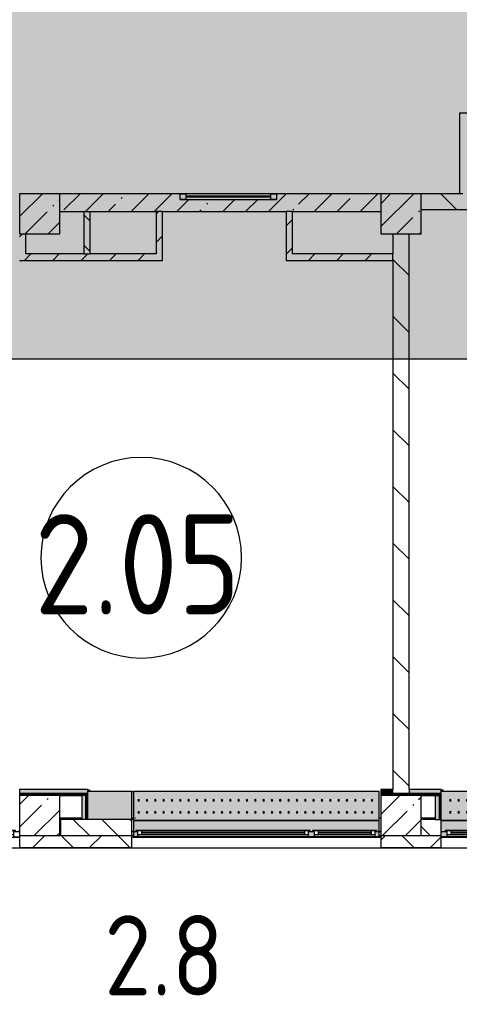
# Model space of a CAD drawing. Header units: millimetres. Extents: x 39815 to 261742, y -8553 to 29000.
# Drawn here: x 186642 to 192120, y -2093 to 10073 of the extents above; entities that cross this region are included whole.
import ezdxf

# ---------------------------------------------------------------- set-up
doc = ezdxf.new("R2010")
doc.units = ezdxf.units.MM
for name, color, linetype, lineweight in [('A-AREA-IDEN', 7, 'Continuous', 9), ('A-DETL', 7, 'Continuous', 5), ('A-GLAZ-2', 7, 'Continuous', 5), ('A-WALL-2', 7, 'Continuous', 9), ('A-WALL-4', 7, 'Continuous', 5), ('I-WALL-3', 7, 'Continuous', 5), ('S-COLS', 7, 'Continuous', 5), ('Знаки', 7, 'Continuous', 5)]:
    doc.layers.add(name, color=color, linetype=linetype, lineweight=lineweight)
doc.layers.add('A-DETL-GENF-2', color=7, linetype='Continuous', lineweight=9, true_color=0x4994b4, transparency=0.4)
for name, color, linetype, lineweight, true_color in [('A-FLOR-1', 7, 'Continuous', 5, 0xaaaaaa), ('A-FLOR-2', 7, 'Continuous', 5, 0x6f9cb0), ('A-GLAZ-3', 7, 'Continuous', 5, 0x2b586c), ('A-WALL-5', 7, 'Continuous', 9, 0x2b586c), ('G-ANNO-TEXT-1', 7, 'Continuous', 9, 0x3c3c3c), ('I-WALL-1', 7, 'Continuous', 5, 0xe7e7e7), ('I-WALL-2', 7, 'Continuous', 9, 0xe7e7e7), ('I-WALL-4', 7, 'Continuous', 5, 0x2b586c), ('I-WALL-5', 7, 'Continuous', 5, 0x787878), ('S-COLS-1', 7, 'Continuous', 5, 0x2b586c), ('Знаки-2', 7, 'Continuous', 5, 0xd7cfbf)]:
    doc.layers.add(name, color=color, linetype=linetype, lineweight=lineweight, true_color=true_color)
doc.styles.add('GOST Common_3', font='GOST_Common.ttf', dxfattribs={"width": 0.9, "height": 1250})
doc.styles.add('GOST Common_4', font='GOST_Common.ttf', dxfattribs={"width": 0.9, "height": 1000})
pattern_1 = [(45, (134731.94, 0), (-176.7767, 176.7767), [])]
pattern_2 = [(135, (134731.94, 0), (-353.5534, -353.5534), [])]
pattern_3 = [(135, (134731.94, 0), (-176.7767, -176.7767), [])]
pattern_4 = [(45, (134731.94, 0), (-530.33, 530.33), []), (135, (134731.94, 0), (-530.33, -530.33), [])]

# ---------------------------------------------------------------- blocks, each defined once
blk = doc.blocks.new('BSC_Колонна _Прямоугольная - 500х500-V98-Общий план 2 этажа с размещением фрагментов 2_8-2_11')
at = {"layer": 'S-COLS'}
h = blk.add_hatch(dxfattribs=at)
h.set_pattern_fill('FP_46', color=256, style=0, pattern_type=2)
h.set_pattern_definition([(45, (-52160, -7650), (-285.123, 285.123), []), (45, (-51874.88, -7650), (-285.123, 285.123), [504.031, -100.806, 16.764, -84.042])])
h.paths.add_polyline_path([(-250, -250), (250, -250), (250, 250), (-250, 250)])
at = {"layer": 'S-COLS-1'}
for p, q in [((250, 250), (-250, 250)), ((-250, 250), (-250, -250)), ((250, -250), (250, 250)), ((-250, -250), (250, -250))]:
    blk.add_line(p, q, dxfattribs=at)
blk = doc.blocks.new('BSC_Колонна _Прямоугольная - 500х500-V105-Общий план 2 этажа с размещением фрагментов 2_8-2_11')
at = {"layer": 'S-COLS'}
h = blk.add_hatch(dxfattribs=at)
h.set_pattern_fill('FP_53', color=256, style=0, pattern_type=2)
h.set_pattern_definition([(45, (-52160, -150), (-285.123, 285.123), []), (45, (-51874.88, -150), (-285.123, 285.123), [504.031, -100.806, 16.764, -84.042])])
h.paths.add_polyline_path([(-250, -250), (250, -250), (250, 250), (-250, 250), (-250, 6)])
for p, q in [((250, 250), (-250, 250)), ((-250, 250), (-250, -250)), ((250, -250), (250, 250)), ((-250, -250), (250, -250))]:
    blk.add_line(p, q, dxfattribs=at)
blk = doc.blocks.new('BSC_Колонна _Прямоугольная - 500х500-V128-Общий план 2 этажа с размещением фрагментов 2_8-2_11')
at = {"layer": 'S-COLS'}
h = blk.add_hatch(dxfattribs=at)
h.set_pattern_fill('FP_83', color=256, style=0, pattern_type=2)
h.set_pattern_definition([(45, (-56660, -150), (-285.123, 285.123), []), (45, (-56374.88, -150), (-285.123, 285.123), [504.031, -100.806, 16.764, -84.042])])
h.paths.add_polyline_path([(-33, -250), (250, -250), (250, 250), (-250, 250), (-250, -250)])
for p, q in [((250, 250), (-250, 250)), ((-250, 250), (-250, -250)), ((250, -250), (250, 250)), ((-250, -250), (250, -250))]:
    blk.add_line(p, q, dxfattribs=at)
blk = doc.blocks.new('BSC_Колонна _Прямоугольная - 500х500-V129-Общий план 2 этажа с размещением фрагментов 2_8-2_11')
at = {"layer": 'S-COLS'}
h = blk.add_hatch(dxfattribs=at)
h.set_pattern_fill('FP_84', color=256, style=0, pattern_type=2)
h.set_pattern_definition([(45, (-56660, -7650), (-285.123, 285.123), []), (45, (-56374.88, -7650), (-285.123, 285.123), [504.031, -100.806, 16.764, -84.042])])
h.paths.add_polyline_path([(-250, -250), (250, -250), (250, 250), (-250, 250)])
at = {"layer": 'S-COLS-1'}
for p, q in [((250, 250), (-250, 250)), ((-250, 250), (-250, -250)), ((250, -250), (250, 250)), ((-250, -250), (250, -250))]:
    blk.add_line(p, q, dxfattribs=at)
blk = doc.blocks.new('120_Окно_СКБ_1Ст - 120_Окно_СКБ_1Ст 900х2500_h_-20664874-Общий план 2 этажа с размещением фрагментов 2_8-2_11')
at = {"layer": 'A-GLAZ-2'}
for p, q in [((-450, -127), (-450, -57)), ((-450, -57), (-380, -57)), ((450, -57), (-450, -57)), ((-380, -57), (-380, -127)), ((380, -87), (-380, -87)), ((-380, -87), (-380, -127)), ((-330, -137), (-330, -87)), ((-330, -107), (330, -107)), ((330, -117), (-330, -117)), ((330, -137), (330, -87)), ((380, -127), (380, -57)), ((380, -57), (450, -57)), ((380, -127), (380, -87)), ((450, -57), (450, -127)), ((-380, -127), (-450, -127)), ((-450, -127), (-407, -127)), ((-380, -127), (-400, -127)), ((-400, -127), (-400, -137)), ((-400, -137), (400, -137)), ((400, -137), (-400, -137)), ((450, -127), (380, -127)), ((400, -127), (380, -127)), ((400, -137), (400, -127))]:
    blk.add_line(p, q, dxfattribs=at)
blk = doc.blocks.new('120_Окно_СКБ_2Ст - 120_Окно_СКБ_2Ст 3100х2500 _мал_ створка слева-2_-V137-Общий план 2 этажа с размещением фрагментов 2_8-2_11')
at = {"layer": 'A-GLAZ-2'}
for p, q in [((-1550, -127), (-1550, -57)), ((-1550, -57), (-1480, -57)), ((1550, -57), (-1550, -57)), ((-1480, -57), (-1480, -127)), ((-720, -87), (-1480, -87)), ((-1480, -87), (-1480, -127)), ((-1430, -137), (-1430, -87)), ((-1430, -107), (-770, -107)), ((-770, -117), (-1430, -117)), ((-770, -137), (-770, -87)), ((-720, -127), (-720, -57)), ((-720, -57), (-650, -57)), ((-720, -127), (-720, -87)), ((-650, -57), (-650, -127)), ((1480, -87), (-650, -87)), ((-650, -87), (-650, -127)), ((-600, -137), (-600, -87)), ((-600, -107), (1430, -107)), ((1430, -117), (-600, -117)), ((1430, -137), (1430, -87)), ((1480, -127), (1480, -57)), ((1480, -57), (1550, -57)), ((1480, -127), (1480, -87)), ((1550, -57), (1550, -127)), ((-1480, -127), (-1550, -127)), ((-1550, -127), (-1530, -127)), ((-1480, -127), (-1500, -127)), ((-1500, -127), (-1500, -137)), ((-1500, -137), (-700, -137)), ((-700, -137), (-1500, -137)), ((-650, -127), (-720, -127)), ((-700, -127), (-720, -127)), ((-700, -137), (-700, -127)), ((-650, -127), (-670, -127)), ((-670, -127), (-670, -137)), ((-670, -137), (1500, -137)), ((1500, -137), (-670, -137)), ((1550, -127), (1480, -127)), ((1500, -127), (1480, -127)), ((1500, -137), (1500, -127)), ((1530, -127), (1550, -127))]:
    blk.add_line(p, q, dxfattribs=at)
blk = doc.blocks.new('120_Окно_СКБ_2Ст - 120_Окно_СКБ_2Ст 3100х2500 _мал_ створка слева-2_-V138-Общий план 2 этажа с размещением фрагментов 2_8-2_11')
at = {"layer": 'A-GLAZ-2'}
for p, q in [((-1550, -127), (-1550, -57)), ((-1550, -57), (-1480, -57)), ((1550, -57), (-1550, -57)), ((-1480, -57), (-1480, -127)), ((-720, -87), (-1480, -87)), ((-1480, -87), (-1480, -127)), ((-1430, -137), (-1430, -87)), ((-1430, -107), (-770, -107)), ((-770, -117), (-1430, -117)), ((-770, -137), (-770, -87)), ((-720, -127), (-720, -57)), ((-720, -57), (-650, -57)), ((-720, -127), (-720, -87)), ((-650, -57), (-650, -127)), ((1480, -87), (-650, -87)), ((-650, -87), (-650, -127)), ((-600, -137), (-600, -87)), ((-600, -107), (1430, -107)), ((1430, -117), (-600, -117)), ((1430, -137), (1430, -87)), ((1480, -127), (1480, -57)), ((1480, -57), (1550, -57)), ((1480, -127), (1480, -87)), ((1550, -57), (1550, -127)), ((-1480, -127), (-1550, -127)), ((-1550, -127), (-1530, -127)), ((-1480, -127), (-1500, -127)), ((-1500, -127), (-1500, -137)), ((-1500, -137), (-700, -137)), ((-700, -137), (-1500, -137)), ((-650, -127), (-720, -127)), ((-700, -127), (-720, -127)), ((-700, -137), (-700, -127)), ((-650, -127), (-670, -127)), ((-670, -127), (-670, -137)), ((-670, -137), (1500, -137)), ((1500, -137), (-670, -137)), ((1550, -127), (1480, -127)), ((1500, -127), (1480, -127)), ((1500, -137), (1500, -127)), ((1530, -127), (1550, -127))]:
    blk.add_line(p, q, dxfattribs=at)
blk = doc.blocks.new('120_Окно_СКБ_1Ст - 120_Окно_СКБ_1Ст 400х1200 EI30-24228621-Общий план 2 этажа с размещением фрагментов 2_8-2_11')
at = {"layer": 'A-GLAZ-3'}
for p, q in [((-600, 40), (-600, 110)), ((-600, 110), (-530, 110)), ((600, 110), (-600, 110)), ((-530, 40), (-600, 40)), ((-600, 40), (600, 40)), ((-530, 110), (-530, 40)), ((530, 80), (-530, 80)), ((530, 70), (-530, 70)), ((530, 40), (530, 110)), ((530, 110), (600, 110)), ((600, 40), (530, 40)), ((600, 110), (600, 40))]:
    blk.add_line(p, q, dxfattribs=at)
blk = doc.blocks.new('Зашивка радиатора_ с перфорацией М6 - Зашивка радиатора_ с перфорацией М6-V275-Общий план 2 этажа с размещением фрагментов 2_8-2_11')
at = {"layer": 'Знаки-2'}
h = blk.add_hatch(color=256, dxfattribs=at)
h.paths.add_polyline_path([(502, 380), (-370, 380), (-370, 180), (2690, 180), (2690, 380), (510, 380)])
h.paths.add_polyline_path([(510, 358), (2640, 358), (2640, 318), (2660, 318), (2660, 308), (490, 308), (490, 318), (510, 318)])
h.paths.add_polyline_path([(-320, 358), (440, 358), (440, 318), (460, 318), (460, 308), (-340, 308), (-340, 318), (-320, 318)])
h = blk.add_hatch(color=256, dxfattribs=at)
h.paths.add_polyline_path([(2690, -180), (2635, -77), (2625, -79), (2618, -72), (2620, -63), (2630, -60), (2637, -67), (2679, -156)])
h.paths.add_polyline_path([(2690, 180), (-370, 180), (-370, -180), (2690, -180), (2690, 114)])
h.paths.add_polyline_path([(2690, 180), (2627, 70), (2619, 75), (2619, 85), (2627, 90), (2636, 85), (2637, 80), (2655, 114)])
h.paths.add_polyline_path([(1071, 90), (2532, 85), (2532, 75), (2524, 70), (2515, 75), (2515, 85), (2519, 89), (2429, 85), (2429, 75), (2420, 70), (2411, 75), (2411, 85), (2415, 89), (2325, 85), (2325, 75), (2316, 70), (2308, 75), (2308, 85), (2303, 89), (2221, 85), (2221, 75), (2212, 70), (2204, 75), (2204, 85), (2207, 89), (2117, 85), (2117, 75), (2109, 70), (2100, 75), (2100, 85), (2104, 89), (2014, 85), (2014, 75), (2005, 70), (1996, 75), (1996, 85), (2000, 89), (1910, 85), (1910, 75), (1901, 70), (1893, 75), (1893, 85), (1896, 89), (1806, 85), (1806, 75), (1797, 70), (1789, 75), (1789, 85), (1792, 89), (1702, 85), (1702, 75), (1694, 70), (1685, 75), (1685, 85), (1689, 89), (1599, 85), (1599, 75), (1590, 70), (1581, 75), (1581, 85), (1585, 89), (1495, 85), (1495, 75), (1486, 70), (1478, 75), (1478, 85), (1481, 89), (1391, 85), (1391, 75), (1382, 70), (1374, 75), (1374, 85), (1377, 89), (1287, 85), (1287, 75), (1279, 70), (1270, 75), (1270, 85), (1274, 89), (1184, 85), (1184, 75), (1175, 70), (1166, 75), (1166, 85), (1170, 89), (1080, 85), (1080, 75), (1071, 70), (1063, 75), (1063, 85), (1066, 89), (976, 85), (976, 75), (967, 70), (959, 75), (959, 85), (962, 89), (872, 85), (872, 75), (864, 70), (855, 75), (855, 85), (859, 89), (769, 85), (769, 75), (760, 70), (751, 75), (751, 85), (755, 89), (665, 85), (665, 75), (656, 70), (648, 75), (648, 85), (651, 89), (561, 85), (561, 75), (552, 70), (544, 75), (544, 85), (547, 89), (457, 85), (457, 75), (449, 70), (440, 75), (440, 85), (444, 89), (354, 85), (354, 75), (345, 70), (336, 75), (336, 85), (340, 89), (250, 85), (250, 75), (241, 70), (233, 75), (233, 85), (236, 89), (146, 85), (146, 75), (137, 70), (129, 75), (129, 85), (132, 89), (42, 85), (42, 75), (34, 70), (25, 75), (25, 85), (29, 89), (-61, 85), (-61, 75), (-70, 70), (-79, 75), (-79, 85), (-75, 89), (-165, 85), (-165, 75), (-174, 70), (-182, 75), (-182, 85), (-179, 89), (-269, 85), (-269, 75), (-278, 70), (-286, 75), (-286, 85), (-278, 90), (-275, 90), (1056, 90)])
h.paths.add_polyline_path([(2524, -60), (2532, -65), (2532, -75), (2524, -80), (2521, -79), (-286, -75), (-286, -65), (-278, -60), (-269, -65), (-269, -75), (-273, -78), (-182, -75), (-182, -65), (-174, -60), (-165, -65), (-165, -75), (-169, -78), (-79, -75), (-79, -65), (-70, -60), (-61, -65), (-61, -75), (-65, -78), (25, -75), (25, -65), (34, -60), (42, -65), (42, -75), (39, -78), (129, -75), (129, -65), (137, -60), (146, -65), (146, -75), (142, -78), (233, -75), (233, -65), (241, -60), (250, -65), (250, -75), (246, -78), (336, -75), (336, -65), (345, -60), (354, -65), (354, -75), (350, -78), (440, -75), (440, -65), (449, -60), (457, -65), (457, -75), (454, -78), (544, -75), (544, -65), (552, -60), (561, -65), (561, -75), (557, -78), (648, -75), (648, -65), (656, -60), (665, -65), (665, -75), (661, -78), (751, -75), (751, -65), (760, -60), (769, -65), (769, -75), (765, -78), (855, -75), (855, -65), (864, -60), (872, -65), (872, -75), (869, -78), (959, -75), (959, -65), (967, -60), (976, -65), (976, -75), (972, -78), (1063, -75), (1063, -65), (1071, -60), (1080, -65), (1080, -75), (1076, -78), (1166, -75), (1166, -65), (1175, -60), (1184, -65), (1184, -75), (1180, -78), (1270, -75), (1270, -65), (1279, -60), (1287, -65), (1287, -75), (1284, -78), (1374, -75), (1374, -65), (1382, -60), (1391, -65), (1391, -75), (1387, -78), (1478, -75), (1478, -65), (1486, -60), (1495, -65), (1495, -75), (1491, -78), (1581, -75), (1581, -65), (1590, -60), (1599, -65), (1599, -75), (1595, -78), (1685, -75), (1685, -65), (1694, -60), (1702, -65), (1702, -75), (1699, -78), (1789, -75), (1789, -65), (1797, -60), (1806, -65), (1806, -75), (1802, -78), (1893, -75), (1893, -65), (1901, -60), (1910, -65), (1910, -75), (1906, -78), (1996, -75), (1996, -65), (2005, -60), (2014, -65), (2014, -75), (2010, -78), (2100, -75), (2100, -65), (2109, -60), (2117, -65), (2117, -75), (2114, -78), (2204, -75), (2204, -65), (2212, -60), (2221, -65), (2221, -75), (2217, -78), (2308, -75), (2308, -65), (2316, -60), (2325, -65), (2325, -75), (2321, -78), (2411, -75), (2411, -65), (2420, -60), (2429, -65), (2429, -75), (2425, -78), (2515, -75), (2515, -65), (2521, -60)])
at = {"layer": 'Знаки'}
for p, q in [((2690, 380), (-370, 380)), ((-370, 380), (-370, 180)), ((2690, 180), (2690, 380)), ((-370, 180), (2690, 180)), ((2690, 180), (-370, 180)), ((-370, 180), (-370, -180)), ((2690, -180), (2690, 180)), ((-370, -180), (2690, -180))]:
    blk.add_line(p, q, dxfattribs=at)
for centre, start, end in [((-278, 80), 0, 180), ((-278, 80), 180, 360), ((-174, 80), 0, 180), ((-174, 80), 180, 0), ((-70, 80), 0, 180), ((-70, 80), 180, 0), ((34, 80), 0, 180), ((34, 80), 180, 360), ((137, 80), 0, 180), ((137, 80), 180, 0), ((241, 80), 0, 180), ((241, 80), 180, 0), ((345, 80), 0, 180), ((345, 80), 180, 0), ((449, 80), 0, 180), ((449, 80), 180, 0), ((552, 80), 0, 180), ((552, 80), 180, 360), ((656, 80), 0, 180), ((656, 80), 180, 0), ((760, 80), 0, 180), ((760, 80), 180, 0), ((864, 80), 0, 180), ((864, 80), 180, 0), ((967, 80), 0, 180), ((967, 80), 180, 0), ((1071, 80), 0, 180), ((1071, 80), 180, 0), ((1175, 80), 0, 180), ((1175, 80), 180, 0), ((1279, 80), 0, 180), ((1279, 80), 180, 0), ((1382, 80), 0, 180), ((1382, 80), 180, 0), ((1486, 80), 0, 180), ((1486, 80), 180, 360), ((1590, 80), 0, 180), ((1590, 80), 180, 0), ((1694, 80), 0, 180), ((1694, 80), 180, 360), ((1797, 80), 0, 180), ((1797, 80), 180, 0), ((1901, 80), 0, 180), ((1901, 80), 180, 0), ((2005, 80), 0, 180), ((2005, 80), 180, 0), ((2109, 80), 0, 180), ((2109, 80), 180, 360), ((2212, 80), 0, 180), ((2212, 80), 180, 0), ((2316, 80), 0, 180), ((2316, 80), 180, 360), ((2420, 80), 0, 180), ((2420, 80), 180, 0), ((2524, 80), 0, 180), ((2524, 80), 180, 360), ((2627, 80), 0, 180), ((2627, 80), 180, 360), ((-278, -70), 0, 180), ((-278, -70), 180, 0), ((-174, -70), 0, 180), ((-174, -70), 180, 0), ((-70, -70), 0, 180), ((-70, -70), 180, 0), ((34, -70), 0, 180), ((34, -70), 180, 0), ((137, -70), 0, 180), ((137, -70), 180, 0), ((241, -70), 0, 180), ((241, -70), 180, 0), ((345, -70), 0, 180), ((345, -70), 180, 0), ((449, -70), 0, 180), ((449, -70), 180, 0), ((552, -70), 0, 180), ((552, -70), 180, 0), ((656, -70), 0, 180), ((656, -70), 180, 0), ((760, -70), 0, 180), ((760, -70), 180, 0), ((864, -70), 0, 180), ((864, -70), 180, 0), ((967, -70), 0, 180), ((967, -70), 180, 0), ((1071, -70), 0, 180), ((1071, -70), 180, 0), ((1175, -70), 0, 180), ((1175, -70), 180, 0), ((1279, -70), 0, 180), ((1279, -70), 180, 0), ((1382, -70), 0, 180), ((1382, -70), 180, 0), ((1486, -70), 0, 180), ((1486, -70), 180, 0), ((1590, -70), 0, 180), ((1590, -70), 180, 0), ((1694, -70), 0, 180), ((1694, -70), 180, 0), ((1797, -70), 0, 180), ((1797, -70), 180, 0), ((1901, -70), 0, 180), ((1901, -70), 180, 0), ((2005, -70), 0, 180), ((2005, -70), 180, 0), ((2109, -70), 0, 180), ((2109, -70), 180, 0), ((2212, -70), 0, 180), ((2212, -70), 180, 0), ((2316, -70), 0, 180), ((2316, -70), 180, 0), ((2420, -70), 0, 180), ((2420, -70), 180, 0), ((2524, -70), 0, 180), ((2524, -70), 180, 0), ((2627, -70), 0, 180), ((2627, -70), 180, 0)]:
    blk.add_arc(centre, 10, start, end, dxfattribs=at)
blk = doc.blocks.new('Зашивка радиатора_ с перфорацией М1 - Зашивка радиатора_ с перфорацией М1-V281-Общий план 2 этажа с размещением фрагментов 2_8-2_11')
at = {"layer": 'Знаки-2'}
h = blk.add_hatch(color=256, dxfattribs=at)
h.paths.add_polyline_path([(427, 380), (-430, 380), (-430, 180), (427, 180), (427, 370)])
h.paths.add_polyline_path([(-148, 358), (357, 358), (357, 318), (377, 318), (377, 308), (-423, 308), (-423, 318), (-403, 318), (-403, 358)])
h = blk.add_hatch(color=256, dxfattribs=at)
h.paths.add_polyline_path([(-148, 180), (-430, 180), (-425, -180), (427, -177), (427, 180), (407, 180)])
h.paths.add_polyline_path([(-148, 90), (321, 85), (321, 75), (312, 70), (304, 75), (304, 85), (307, 89), (217, 85), (217, 75), (208, 70), (200, 75), (200, 85), (203, 89), (113, 85), (113, 75), (105, 70), (96, 75), (96, 85), (100, 89), (10, 85), (10, 75), (1, 70), (-8, 75), (-8, 85), (-9, 89), (-94, 85), (-94, 75), (-103, 70), (-111, 75), (-111, 85), (-108, 89), (-198, 85), (-198, 75), (-207, 70), (-215, 75), (-215, 85), (-212, 89), (-302, 85), (-302, 75), (-310, 70), (-319, 75), (-319, 85), (-310, 90), (-286, 90), (-207, 90)])
h.paths.add_polyline_path([(-310, -60), (-302, -65), (-302, -75), (-305, -78), (-215, -75), (-215, -65), (-207, -60), (-198, -65), (-198, -75), (-202, -78), (-111, -75), (-111, -65), (-103, -60), (-94, -65), (-94, -75), (-98, -78), (-8, -75), (-8, -65), (1, -60), (10, -65), (10, -75), (6, -78), (96, -75), (96, -65), (105, -60), (113, -65), (113, -75), (110, -78), (200, -75), (200, -65), (208, -60), (217, -65), (217, -75), (213, -78), (304, -75), (304, -65), (312, -60), (321, -65), (321, -75), (312, -80), (268, -79), (-319, -75), (-319, -65), (-313, -60)])
at = {"layer": 'Знаки'}
for p, q in [((427, 380), (-430, 380)), ((-430, 380), (-430, 180)), ((-430, 180), (427, 180)), ((427, 180), (-430, 180)), ((-430, 180), (-430, -180)), ((-430, -180), (427, -180))]:
    blk.add_line(p, q, dxfattribs=at)
for centre, start, end in [((-310, 80), 0, 180), ((-310, 80), 180, 0), ((-207, 80), 0, 180), ((-207, 80), 180, 360), ((-103, 80), 0, 180), ((-103, 80), 180, 0), ((1, 80), 0, 180), ((1, 80), 180, 0), ((105, 80), 0, 180), ((105, 80), 180, 360), ((208, 80), 0, 180), ((208, 80), 180, 0), ((312, 80), 0, 180), ((312, 80), 180, 0), ((-310, -70), 0, 180), ((-310, -70), 180, 0), ((-207, -70), 0, 180), ((-207, -70), 180, 0), ((-103, -70), 0, 180), ((-103, -70), 180, 0), ((1, -70), 0, 180), ((1, -70), 180, 0), ((105, -70), 0, 180), ((105, -70), 180, 0), ((208, -70), 0, 180), ((208, -70), 180, 0), ((312, -70), 0, 180), ((312, -70), 180, 0)]:
    blk.add_arc(centre, 10, start, end, dxfattribs=at)
blk = doc.blocks.new('Зашивка_ опоясывающая панель - Зашивка_ опоясывающая панель-V287-Общий план 2 этажа с размещением фрагментов 2_8-2_11')
at = {"layer": 'Знаки-2'}
blk.add_hatch(color=256, dxfattribs=at).paths.add_polyline_path([(-407, -160), (-407, 180), (-430, 180), (-430, -160)])
at = {"layer": 'Знаки'}
for p, q in [((-430, 180), (-406, 180)), ((-430, -160), (-407, -160))]:
    blk.add_line(p, q, dxfattribs=at)
blk = doc.blocks.new('Зашивка без перфорации М3 - М3_5-30986737-Общий план 2 этажа с размещением фрагментов 2_8-2_11')
at = {"layer": 'Знаки-2'}
blk.add_hatch(color=256, dxfattribs=at).paths.add_polyline_path([(117, 170), (-430, 170), (-430, -180), (117, -180), (117, -130)])
at = {"layer": 'Знаки'}
for p, q in [((-430, 170), (-430, -180)), ((-430, -180), (117, -180))]:
    blk.add_line(p, q, dxfattribs=at)
blk = doc.blocks.new('Марка_Помещения - Номер-25198446-Общий план 2 этажа с размещением фрагментов 2_8-2_11')
at = {"layer": 'A-AREA-IDEN'}
for start, end in [(360, 180), (180, 360)]:
    blk.add_arc((0, 0), 2.5, start, end, dxfattribs=at)

msp = doc.modelspace()

# ---------------------------------------------------------------- hatches: boundary and pattern name
at = {"layer": 'A-DETL-GENF-2'}
h = msp.add_hatch(color=256, dxfattribs=at)
h.paths.add_polyline_path([(252875.9, 5159), (254061.9, 5159), (254061.9, 10600), (246661.9, 10600), (246661.9, 5159), (250659, 5159)])
h.paths.add_polyline_path([(228941.9, 5180), (236341.9, 5180), (236341.9, 10600), (228941.9, 10600), (228941.9, 7180.3)])
h.paths.add_polyline_path([(193021.1, 5842), (200141.9, 5842), (200141.9, 11900), (176891.9, 11900), (176891.9, 5842), (190804.2, 5842)])
h.paths.add_polyline_path([(210755.8, 10900), (219211.9, 10900), (219211.9, 15650), (210211.9, 15650), (210211.9, 10900)])
at = {"layer": 'A-WALL-4'}
h = msp.add_hatch(dxfattribs=at)
h.set_pattern_fill('FP_71', color=256, style=0, pattern_type=2)
h.set_pattern_definition(pattern_3)
h.paths.add_polyline_path([(187151.9, -100), (188041.9, -100), (188041.9, 100), (187151.9, 100)])
h = msp.add_hatch(dxfattribs=at)
h.set_pattern_fill('FP_71', color=256, style=0, pattern_type=2)
h.set_pattern_definition(pattern_3)
h.paths.add_polyline_path([(193021.1, -100), (193541.9, -100), (193541.9, 100), (192791.9, 100), (192791.9, -100)])
h.paths.add_polyline_path([(191641.9, -100), (191891.9, -100), (191891.9, 100), (191641.9, 100)])
h = msp.add_hatch(dxfattribs=at)
h.set_pattern_fill('FP_61', color=256, style=0, pattern_type=2)
h.set_pattern_definition([(45, (134731.94, 0), (-353.5534, 353.5534), []), (135, (134731.94, 0), (-353.5534, -353.5534), [])])
h.paths.add_polyline_path([(210431.9, -250), (210431.9, -100), (206291.9, -100), (206291.9, -250), (210201.6, -250)])
h.paths.add_polyline_path([(204105.3, -250), (205391.9, -250), (205391.9, -100), (201791.9, -100), (201791.9, -250), (201888.5, -250)])
h.paths.add_polyline_path([(195641.9, -250), (196791.9, -250), (196791.9, -100), (195641.9, -100)])
h.paths.add_polyline_path([(193541.9, -250), (193541.9, -100), (192791.9, -100), (192791.9, -250), (193021.1, -250)])
h.paths.add_polyline_path([(199891.9, -250), (200891.9, -250), (200891.9, -100), (199891.9, -100)])
h.paths.add_polyline_path([(191641.9, -250), (191891.9, -250), (191891.9, -100), (191141.9, -100), (191141.9, -250), (191358.4, -250)])
h.paths.add_polyline_path([(188033.2, -250), (188041.9, -250), (188041.9, -100), (186641.9, -100), (186641.9, -250), (187479, -250)])
h.paths.add_polyline_path([(182491.1, -250), (183541.9, -250), (183541.9, -100), (182141.9, -100), (182141.9, -250)])
h.paths.add_polyline_path([(179720, -250), (180041.9, -250), (180041.9, -100), (179668.3, -100), (179668.3, -250)])
h.paths.add_polyline_path([(177503.2, -250), (178768.3, -250), (178768.3, -100), (177391.9, -100), (177391.9, -250)])
h.paths.add_polyline_path([(168601.9, -250), (168601.9, -100), (167741.9, -100), (167741.9, -250), (168081.6, -250)])
h.paths.add_polyline_path([(169501.9, -250), (170621.9, -250), (170621.9, -100), (169501.9, -100)])
h.paths.add_polyline_path([(165310.5, -250), (165641.9, -250), (165641.9, -100), (163941.7, -100), (163941.7, -250), (164756.3, -250)])
h.paths.add_polyline_path([(172721.9, -250), (174291.9, -250), (174291.9, -100), (172721.9, -100)])
h.paths.add_polyline_path([(150841.9, -250), (151991.9, -250), (151991.9, -100), (150841.9, -100)])
h.paths.add_polyline_path([(160876.8, -250), (161141.7, -250), (161141.7, -100), (159541.9, -100), (159541.9, -250), (160322.6, -250)])
h.paths.add_polyline_path([(152891.9, -250), (153541.9, -250), (153541.9, -100), (152891.9, -100)])
h.paths.add_polyline_path([(156341.9, -250), (157441.9, -250), (157441.9, -100), (156341.9, -100)])
h.paths.add_polyline_path([(137600, -250), (138461.9, -250), (138461.9, -100), (134471.9, -100), (134471.9, -250)])
h.paths.add_polyline_path([(147741.9, -250), (147741.9, -100), (146391.9, -100), (146391.9, -250), (147575.8, -250)])
h.paths.add_polyline_path([(143291.9, -250), (143291.9, -100), (139361.9, -100), (139361.9, -250), (143142.1, -250)])
at = {"layer": 'I-WALL-1'}
for points in [[(187466.9, 100), (187466.9, 400), (187416.9, 400), (187416.9, 100)], [(191291.9, 425), (191291.9, 475), (191141.9, 475), (191141.9, 425)]]:
    msp.add_hatch(color=256, dxfattribs=at).paths.add_polyline_path(points)
at = {"layer": 'I-WALL-2'}
for points in [[(186641.9, 425), (187491.9, 425), (187491.9, 475), (186641.9, 475), (186641.9, 426)], [(191879.4, 425), (191891.9, 425), (191891.9, 475), (191491.9, 475), (191491.9, 425), (191816.9, 425)], [(191866.9, 100), (191866.9, 400), (191816.9, 400), (191816.9, 100)]]:
    msp.add_hatch(color=256, dxfattribs=at).paths.add_polyline_path(points)
at = {"layer": 'I-WALL-3'}
h = msp.add_hatch(dxfattribs=at)
h.set_pattern_fill('FP_69', color=256, style=0, pattern_type=2)
h.set_pattern_definition([(45, (134731.94, 0), (-285.123, 285.123), []), (45, (135017.06, 0), (-285.123, 285.123), [504.031, -100.806, 16.764, -84.042])])
h.paths.add_polyline_path([(188421.9, 7680), (191141.9, 7680), (191141.9, 7900), (189841.9, 7900), (189841.9, 7830), (188641.9, 7830), (188641.9, 7900), (187141.9, 7900), (187141.9, 7680), (188341.9, 7680)])
h = msp.add_hatch(dxfattribs=at)
h.set_pattern_fill('FP_72', color=256, style=0, pattern_type=2)
h.set_pattern_definition(pattern_2)
h.paths.add_polyline_path([(195237.9, 7700), (195641.9, 7700), (195641.9, 7900), (194662.9, 7900), (194662.9, 7700)])
h.paths.add_polyline_path([(191912.7, 7700), (192162.9, 7700), (192162.9, 7900), (191641.9, 7900), (191641.9, 7700)])
h = msp.add_hatch(dxfattribs=at)
h.set_pattern_fill('FP_73', color=256, style=0, pattern_type=2)
h.set_pattern_definition(pattern_1)
h.paths.add_polyline_path([(188421.9, 7070), (188421.9, 7680), (188341.9, 7680), (188341.9, 7070)])
h = msp.add_hatch(dxfattribs=at)
h.set_pattern_fill('FP_73', color=256, style=0, pattern_type=2)
h.set_pattern_definition(pattern_1)
h.paths.add_polyline_path([(190041.9, 7070), (190041.9, 7680), (189961.9, 7680), (189961.9, 7070)])
h = msp.add_hatch(dxfattribs=at)
h.set_pattern_fill('FP_73', color=256, style=0, pattern_type=2)
h.set_pattern_definition(pattern_1)
h.paths.add_polyline_path([(186721.9, 7150), (186721.9, 7400), (186641.9, 7400), (186641.9, 7150)])
h = msp.add_hatch(dxfattribs=at)
h.set_pattern_fill('FP_72', color=256, style=0, pattern_type=2)
h.set_pattern_definition(pattern_2)
h.paths.add_polyline_path([(191329.2, 5842), (191491.9, 5842), (191491.9, 7400), (191291.9, 7400), (191291.9, 5842)])
h = msp.add_hatch(dxfattribs=at)
h.set_pattern_fill('FP_73', color=256, style=0, pattern_type=2)
h.set_pattern_definition(pattern_1)
h.paths.add_polyline_path([(188341.9, 7070), (188341.9, 7150), (186641.9, 7150), (186641.9, 7070)])
h = msp.add_hatch(dxfattribs=at)
h.set_pattern_fill('FP_73', color=256, style=0, pattern_type=2)
h.set_pattern_definition(pattern_1)
h.paths.add_polyline_path([(190990.4, 7070), (190990.4, 7150), (190041.9, 7150), (190041.9, 7070), (190804.2, 7070)])
h = msp.add_hatch(dxfattribs=at)
h.set_pattern_fill('FP_73', color=256, style=0, pattern_type=2)
h.set_pattern_definition(pattern_1)
h.paths.add_polyline_path([(191291.9, 7070), (191291.9, 7150), (190990.4, 7150), (190990.4, 7070)])
h = msp.add_hatch(dxfattribs=at)
h.set_pattern_fill('FP_72', color=256, style=0, pattern_type=2)
h.set_pattern_definition(pattern_2)
h.paths.add_polyline_path([(191291.9, 425), (191491.9, 425), (191491.9, 5842), (191291.9, 5842), (191291.9, 475)])
h = msp.add_hatch(dxfattribs=at)
h.set_pattern_fill('FP_176', color=256, style=0, pattern_type=2)
h.set_pattern_definition(pattern_4)
h.paths.add_polyline_path([(187479.4, 412.5), (187491.9, 412.5), (187491.9, 425), (186641.9, 425), (186647.7, 412.5), (187479, 412.5)])
h = msp.add_hatch(dxfattribs=at)
h.set_pattern_fill('FP_176', color=256, style=0, pattern_type=2)
h.set_pattern_definition(pattern_4)
h.paths.add_polyline_path([(186924.8, 400), (187479.4, 400), (187479, 412.5), (186641.9, 412.5), (186647.7, 400)])
h = msp.add_hatch(dxfattribs=at)
h.set_pattern_fill('FP_176', color=256, style=0, pattern_type=2)
h.set_pattern_definition(pattern_4)
h.paths.add_polyline_path([(187466.9, 100), (187479.4, 100), (187479, 400), (187466.9, 400)])
h = msp.add_hatch(dxfattribs=at)
h.set_pattern_fill('FP_176', color=256, style=0, pattern_type=2)
h.set_pattern_definition(pattern_4)
h.paths.add_polyline_path([(187479.4, 100), (187491.9, 100), (187491.9, 412.5), (187479.4, 412.5), (187479.4, 400)])
h = msp.add_hatch(dxfattribs=at)
h.set_pattern_fill('FP_176', color=256, style=0, pattern_type=2)
h.set_pattern_definition(pattern_4)
h.paths.add_polyline_path([(191141.9, 412.5), (191491.9, 412.5), (191491.9, 425), (191141.9, 425)])
h = msp.add_hatch(dxfattribs=at)
h.set_pattern_fill('FP_176', color=256, style=0, pattern_type=2)
h.set_pattern_definition(pattern_4)
h.paths.add_polyline_path([(191491.9, 400), (191491.9, 412.5), (191141.9, 412.5), (191141.9, 400), (191358.4, 400)])
h = msp.add_hatch(dxfattribs=at)
h.set_pattern_fill('FP_176', color=256, style=0, pattern_type=2)
h.set_pattern_definition(pattern_4)
h.paths.add_polyline_path([(191879.4, 412.5), (191879.4, 425), (191291.9, 425), (191291.9, 412.5), (191866.9, 412.5)])
h = msp.add_hatch(dxfattribs=at)
h.set_pattern_fill('FP_176', color=256, style=0, pattern_type=2)
h.set_pattern_definition(pattern_4)
h.paths.add_polyline_path([(191491.9, 400), (191866.9, 400), (191866.9, 412.5), (191291.9, 412.5), (191291.9, 400), (191358.4, 400)])
h = msp.add_hatch(dxfattribs=at)
h.set_pattern_fill('FP_176', color=256, style=0, pattern_type=2)
h.set_pattern_definition(pattern_4)
h.paths.add_polyline_path([(191866.9, 100), (191879.4, 100), (191879.4, 412.5), (191866.9, 412.5), (191866.9, 155.9)])
h = msp.add_hatch(dxfattribs=at)
h.set_pattern_fill('FP_176', color=256, style=0, pattern_type=2)
h.set_pattern_definition(pattern_4)
h.paths.add_polyline_path([(191879.4, 100), (191891.9, 100), (191891.9, 425), (191879.4, 425), (191879.4, 155.9)])
at = {"layer": 'I-WALL-5'}
h = msp.add_hatch(dxfattribs=at)
h.set_pattern_fill('FP_78', color=256, style=0, pattern_type=2)
h.set_pattern_definition([(135, (134731.94, 0), (-377.171, -377.171), [533.4, -88.9, 17.78, -88.9]), (135, (134731.94, 376.94), (-377.171, -377.171), []), (50, (134731.94, 0), (637.6445, -55.7866), [66.675, -733.425]), (355, (134731.94, 0), (-123.3494, 668.699), [53.34, -586.74]), (100.451, (134785.1, -4.65), (514.299, 612.908), [56.665, -623.315]), (46.184, (134731.94, 177.8), (948.776, -147.15), [100.012, -1100.137]), (96.636, (134811, 165.5), (830.909, 865.997), [84.998, -934.973]), (351.184, (134731.9, 177.8), (830.918, 865.988), [80.01, -880.11]), (21, (134820.84, 133.35), (530.6506, -357.9283), [66.675, -733.425]), (326, (134820.84, 133.35), (216.308, 644.6585), [53.34, -586.74]), (71.451, (134865.06, 103.5), (746.9596, 286.724), [56.665, -623.315]), (37.5, (134731.94, 0), (10.8105, 295.9426), [16.764, -562.864, 16.764, -578.866, -588.962]), (37.5, (134731.94, 0), (10.8105, 295.9426), [-1175.258, 16.764, -572.198]), (7.5, (134731.94, 0), (233.8692, 350.6318), [16.764, -322.834, 16.764, -549.529, -224.472]), (7.5, (134731.94, 0), (233.8692, 350.6318), [-905.891, 16.764, -207.708]), (327.5, (134533.7, 0), (474.5678, -20.0513), [16.764, -205.486, 16.764, -676.656, -920.115]), (327.5, (134533.7, 0), (474.5678, -20.0513), [-915.67, 16.764, -903.351]), (317.5, (134444.8, 0), (518.4522, 88.9934), [16.764, -272.161, 16.764, -443.738, -653.415]), (317.5, (134444.8, 0), (518.4522, 88.9934), [-749.427, 16.764, -636.651])])
h.paths.add_polyline_path([(187521.9, 7150), (187521.9, 7680), (187441.9, 7680), (187441.9, 7150)])

# ---------------------------------------------------------------- linework, layer by layer
at = {"layer": 'A-DETL'}
msp.add_line((176891.9, 5842), (200141.9, 5842), dxfattribs=at)
at = {"layer": 'A-FLOR-1'}
for p, q in [((187491.9, 470), (187511.9, 470)), ((187511.9, 470), (187511.9, 449.9)), ((191891.9, 470), (191911.9, 470)), ((191911.9, 470), (191911.9, 450.1))]:
    msp.add_line(p, q, dxfattribs=at)
at = {"layer": 'A-FLOR-2'}
msp.add_line((192120, 8904.6), (192120, 7900), dxfattribs=at)
msp.add_arc((192172.5, 7906), 1000, 12.44956, 93.01125, dxfattribs=at)
at = {"layer": 'A-WALL-2'}
for p, q in [((187491.9, 425), (186641.9, 425)), ((187479.4, 412.5), (186641.9, 412.5)), ((187466.9, 400), (187416.9, 400)), ((187466.9, 100), (187466.9, 400)), ((187479.4, 100), (187479.4, 412.5)), ((191891.9, 425), (191141.9, 425)), ((191879.4, 412.5), (191141.9, 412.5)), ((191291.9, 425), (191291.9, 475)), ((191491.9, 475), (191491.9, 425)), ((191816.9, 400), (191866.9, 400)), ((191866.9, 400), (191866.9, 100)), ((191879.4, 412.5), (191879.4, 100)), ((187151.9, -100), (188041.9, -100)), ((191641.9, -100), (191891.9, -100)), ((186641.9, -250), (188041.9, -250)), ((186641.9, -253), (188041.9, -253)), ((191141.9, -250), (191891.9, -250)), ((191141.9, -253), (191891.9, -253))]:
    msp.add_line(p, q, dxfattribs=at)
at = {"layer": 'A-WALL-4'}
for p, q in [((188062.2, 100), (187151.9, 100)), ((187151.9, 100), (187151.9, -100)), ((188041.9, -258), (188041.9, 100)), ((191816.9, 100), (191641.9, 100)), ((191891.9, -258), (191891.9, 100)), ((186641.9, -100), (186641.9, -258)), ((187151.9, -100), (187141.9, -100)), ((191122.2, -100), (191141.9, -100)), ((191141.9, -100), (191141.9, -258)), ((193541.9, -258), (169501.9, -258))]:
    msp.add_line(p, q, dxfattribs=at)
at = {"layer": 'A-WALL-5'}
for p, q in [((188421.9, 7680), (188341.9, 7680)), ((190041.9, 7680), (189961.9, 7680)), ((187441.9, 7150), (187521.9, 7150)), ((191291.9, 7070), (191291.9, 7150))]:
    msp.add_line(p, q, dxfattribs=at)
at = {"layer": 'I-WALL-3'}
for p, q in [((191491.9, 475), (191491.9, 7400)), ((191291.9, 7070), (191291.9, 475)), ((187491.9, 475), (186641.9, 475)), ((186641.9, 475), (186641.9, 400)), ((187141.9, 400), (187416.9, 400)), ((187416.9, 400), (187416.9, 100)), ((187491.9, 100), (187491.9, 475)), ((191291.9, 475), (191141.9, 475)), ((191141.9, 475), (191141.9, 400)), ((191891.9, 475), (191491.9, 475)), ((191641.9, 400), (191816.9, 400)), ((191816.9, 400), (191816.9, 100)), ((191891.9, 100), (191891.9, 475)), ((187141.9, 120), (187416.9, 120)), ((188039.1, 120), (188062.2, 120)), ((188077.7, 120), (188084.5, 120)), ((191122.2, 120), (191141.9, 120)), ((191641.9, 120), (191816.9, 120)), ((191816.9, 100), (191891.9, 100)), ((188062.2, -100), (188041.9, -100))]:
    msp.add_line(p, q, dxfattribs=at)
at = {"layer": 'I-WALL-4'}
for p, q in [((188641.9, 7900), (187141.9, 7900)), ((191141.9, 7900), (189841.9, 7900)), ((192162.9, 7900), (191641.9, 7900)), ((187141.9, 7680), (188341.9, 7680)), ((187441.9, 7680), (187441.9, 7150)), ((187521.9, 7150), (187521.9, 7680)), ((188341.9, 7680), (188341.9, 7150)), ((188421.9, 7070), (188421.9, 7680)), ((188421.9, 7680), (189961.9, 7680)), ((189961.9, 7680), (189961.9, 7070)), ((190041.9, 7150), (190041.9, 7680)), ((190041.9, 7680), (191141.9, 7680)), ((195641.9, 7700), (191641.9, 7700)), ((186721.9, 7150), (186721.9, 7400)), ((191291.9, 7400), (191291.9, 7150)), ((186641.9, 7070), (188421.9, 7070)), ((187441.9, 7150), (186721.9, 7150)), ((188341.9, 7150), (187521.9, 7150)), ((189961.9, 7070), (191291.9, 7070)), ((191291.9, 7150), (190041.9, 7150))]:
    msp.add_line(p, q, dxfattribs=at)

# ---------------------------------------------------------------- block references
at = {"layer": 'A-AREA-IDEN', "xscale": 499.9999999999995, "yscale": 499.9999999999995, "zscale": 499.9999999999995}
msp.add_blockref('Марка_Помещения - Номер-25198446-Общий план 2 этажа с размещением фрагментов 2_8-2_11', (188157.4, 3363.6), dxfattribs=at)
at = {"layer": 'A-GLAZ-2', "rotation": 180}
for name, p in [('120_Окно_СКБ_2Ст - 120_Окно_СКБ_2Ст 3100х2500 _мал_ створка слева-2_-V137-Общий план 2 этажа с размещением фрагментов 2_8-2_11', (185091.9, -175)), ('120_Окно_СКБ_2Ст - 120_Окно_СКБ_2Ст 3100х2500 _мал_ створка слева-2_-V138-Общий план 2 этажа с размещением фрагментов 2_8-2_11', (189591.9, -175)), ('120_Окно_СКБ_1Ст - 120_Окно_СКБ_1Ст 900х2500_h_-20664874-Общий план 2 этажа с размещением фрагментов 2_8-2_11', (192341.9, -175))]:
    msp.add_blockref(name, p, dxfattribs=at)
at = {"layer": 'A-GLAZ-3'}
msp.add_blockref('120_Окно_СКБ_1Ст - 120_Окно_СКБ_1Ст 400х1200 EI30-24228621-Общий план 2 этажа с размещением фрагментов 2_8-2_11', (189241.9, 7790), dxfattribs=at)
at = {"layer": 'S-COLS'}
for name, p in [('BSC_Колонна _Прямоугольная - 500х500-V105-Общий план 2 этажа с размещением фрагментов 2_8-2_11', (186891.9, 150)), ('BSC_Колонна _Прямоугольная - 500х500-V128-Общий план 2 этажа с размещением фрагментов 2_8-2_11', (191391.9, 150))]:
    msp.add_blockref(name, p, dxfattribs=at)
at = {"layer": 'S-COLS-1'}
for name, p in [('BSC_Колонна _Прямоугольная - 500х500-V98-Общий план 2 этажа с размещением фрагментов 2_8-2_11', (186891.9, 7650)), ('BSC_Колонна _Прямоугольная - 500х500-V129-Общий план 2 этажа с размещением фрагментов 2_8-2_11', (191391.9, 7650))]:
    msp.add_blockref(name, p, dxfattribs=at)
at = {"layer": 'Знаки', "rotation": 180}
for name, p in [('Зашивка без перфорации М3 - М3_5-30986737-Общий план 2 этажа с размещением фрагментов 2_8-2_11', (187609.1, 269.9)), ('Зашивка радиатора_ с перфорацией М6 - Зашивка радиатора_ с перфорацией М6-V275-Общий план 2 этажа с размещением фрагментов 2_8-2_11', (190752.2, 269.9)), ('Зашивка радиатора_ с перфорацией М1 - Зашивка радиатора_ с перфорацией М1-V281-Общий план 2 этажа с размещением фрагментов 2_8-2_11', (192319.2, 270.1))]:
    msp.add_blockref(name, p, dxfattribs=at)
at = {"layer": 'Знаки'}
msp.add_blockref('Зашивка_ опоясывающая панель - Зашивка_ опоясывающая панель-V287-Общий план 2 этажа с размещением фрагментов 2_8-2_11', (188468.7, 269.9), dxfattribs=at)

# ---------------------------------------------------------------- texts
at = {"layer": 'A-AREA-IDEN', "insert": (186828.7, 3906.4), "char_height": 1250, "width": 3318.986, "attachment_point": 1, "style": 'GOST Common_3'}
msp.add_mtext('2.05', dxfattribs=at)
at = {"layer": 'G-ANNO-TEXT-1', "insert": (187151.3, -1092.8), "char_height": 1000, "width": 2308.86, "attachment_point": 1, "style": 'GOST Common_4'}
msp.add_mtext(' 2.8', dxfattribs=at)

doc.saveas('drawing.dxf')
